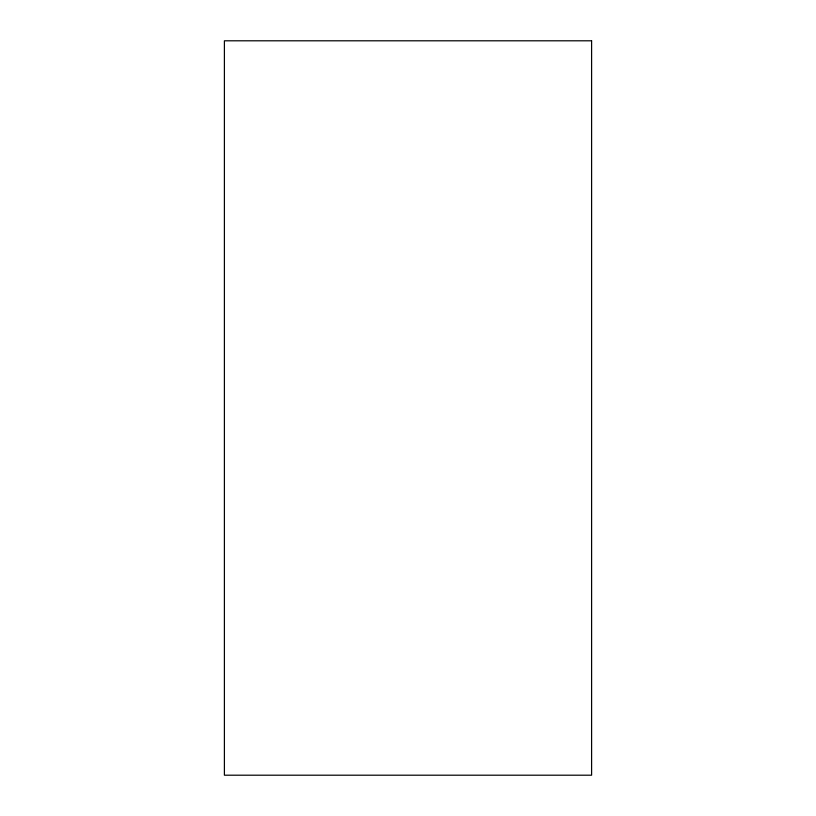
<?xml version="1.0" encoding="UTF-8"?>
<svg xmlns="http://www.w3.org/2000/svg" width="816" height="816" viewBox="0 0 816 816"><rect width="100%" height="100%" fill="white"/><g stroke="black" fill="none" stroke-linecap="round" stroke-linejoin="round"><path stroke-width="1.22" d="M591.6 40.8L224.4 40.8L224.4 775.2L591.6 775.2L591.6 40.8"/></g></svg>
